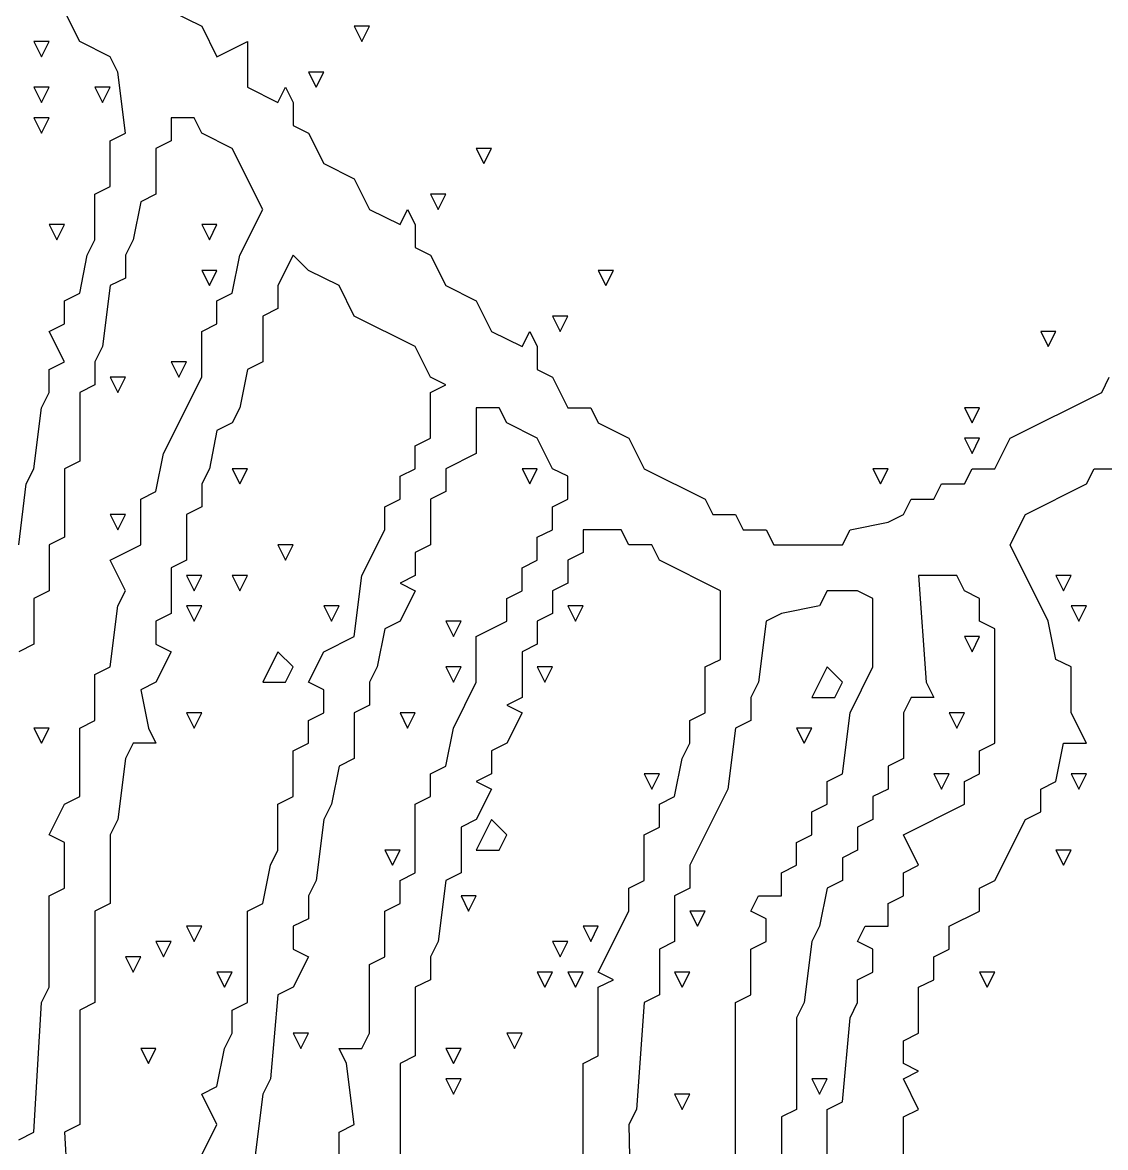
# Model space of a CAD drawing. Extents: x 11 to 152, y 0 to 170.
# Drawn here: x 59.56 to 72.58, y 50.89 to 64.41 of the extents above; entities that cross this region are included whole.
import ezdxf

# ---------------------------------------------------------------- set-up
doc = ezdxf.new("R2010")
doc.units = 0
doc.layers.add('Layer0', color=7, linetype='Continuous')

msp = doc.modelspace()

# ---------------------------------------------------------------- linework, layer by layer
at = {"layer": 'Layer0', "color": 5, "linetype": 'CONTINUOUS'}
for p, q in [((60.24272, 64.18554, 0.1), (60.05933, 64.55232, 0.1)), ((61.34304, 64.55232, 0.1), (61.70982, 64.36893, 0.1)), ((61.70982, 64.36893, 0.1), (61.8932, 64.00216, 0.1)), ((63.54369, 64.36893, 0.1), (63.63538, 64.18554, 0.1)), ((63.72708, 64.36893, 0.1), (63.54369, 64.36893, 0.1)), ((63.63538, 64.18554, 0.1), (63.72708, 64.36893, 0.1)), ((59.69256, 64.18554, 0.1), (59.78425, 64.00216, 0.1)), ((59.87594, 64.18554, 0.1), (59.69256, 64.18554, 0.1)), ((59.78425, 64.00216, 0.1), (59.87594, 64.18554, 0.1)), ((60.60949, 64.00216, 0.1), (60.24272, 64.18554, 0.1)), ((61.8932, 64.00216, 0.1), (62.25998, 64.18554, 0.1)), ((62.25998, 64.18554, 0.1), (62.25998, 63.63538, 0.1)), ((60.70119, 63.81877, 0.1), (60.60949, 64.00216, 0.1)), ((60.79288, 63.08522, 0.1), (60.70119, 63.81877, 0.1)), ((62.99353, 63.81877, 0.1), (63.08522, 63.63538, 0.1)), ((63.17691, 63.81877, 0.1), (62.99353, 63.81877, 0.1)), ((63.08522, 63.63538, 0.1), (63.17691, 63.81877, 0.1)), ((59.69256, 63.63538, 0.1), (59.78425, 63.452, 0.1)), ((59.87594, 63.63538, 0.1), (59.69256, 63.63538, 0.1)), ((59.78425, 63.452, 0.1), (59.87594, 63.63538, 0.1)), ((60.42611, 63.63538, 0.1), (60.5178, 63.452, 0.1)), ((60.60949, 63.63538, 0.1), (60.42611, 63.63538, 0.1)), ((60.5178, 63.452, 0.1), (60.60949, 63.63538, 0.1)), ((62.25998, 63.63538, 0.1), (62.62675, 63.452, 0.1)), ((62.62675, 63.452, 0.1), (62.71845, 63.63538, 0.1)), ((62.71845, 63.63538, 0.1), (62.81014, 63.452, 0.1)), ((62.81014, 63.452, 0.1), (62.81014, 63.17691, 0.1)), ((59.69256, 63.26861, 0.1), (59.78425, 63.08522, 0.1)), ((59.87594, 63.26861, 0.1), (59.69256, 63.26861, 0.1)), ((59.78425, 63.08522, 0.1), (59.87594, 63.26861, 0.1)), ((61.34304, 63.26861, 0.1), (61.34304, 62.99353, 0.1)), ((61.61812, 63.26861, 0.1), (61.34304, 63.26861, 0.1)), ((61.70982, 63.08522, 0.1), (61.61812, 63.26861, 0.1)), ((62.81014, 63.17691, 0.1), (62.99353, 63.08522, 0.1)), ((60.60949, 62.99353, 0.1), (60.79288, 63.08522, 0.1)), ((62.07659, 62.90183, 0.1), (61.70982, 63.08522, 0.1)), ((62.99353, 63.08522, 0.1), (63.17691, 62.71845, 0.1)), ((60.60949, 62.44337, 0.1), (60.60949, 62.99353, 0.1)), ((61.34304, 62.99353, 0.1), (61.15965, 62.90183, 0.1)), ((61.15965, 62.90183, 0.1), (61.15965, 62.35167, 0.1)), ((62.44337, 62.16828, 0.1), (62.07659, 62.90183, 0.1)), ((65.01079, 62.90183, 0.1), (65.10248, 62.71845, 0.1)), ((65.19417, 62.90183, 0.1), (65.01079, 62.90183, 0.1)), ((65.10248, 62.71845, 0.1), (65.19417, 62.90183, 0.1)), ((63.17691, 62.71845, 0.1), (63.54369, 62.53506, 0.1)), ((63.54369, 62.53506, 0.1), (63.72708, 62.16828, 0.1)), ((60.42611, 62.35167, 0.1), (60.60949, 62.44337, 0.1)), ((60.42611, 61.80151, 0.1), (60.42611, 62.35167, 0.1)), ((61.15965, 62.35167, 0.1), (60.97627, 62.25998, 0.1)), ((64.46063, 62.35167, 0.1), (64.55232, 62.16828, 0.1)), ((64.64401, 62.35167, 0.1), (64.46063, 62.35167, 0.1)), ((64.55232, 62.16828, 0.1), (64.64401, 62.35167, 0.1)), ((60.97627, 62.25998, 0.1), (60.88457, 61.80151, 0.1)), ((62.16828, 61.61812, 0.1), (62.44337, 62.16828, 0.1)), ((63.72708, 62.16828, 0.1), (64.09385, 61.9849, 0.1)), ((64.09385, 61.9849, 0.1), (64.18554, 62.16828, 0.1)), ((64.18554, 62.16828, 0.1), (64.27724, 61.9849, 0.1)), ((59.87594, 61.9849, 0.1), (59.96764, 61.80151, 0.1)), ((60.05933, 61.9849, 0.1), (59.87594, 61.9849, 0.1)), ((59.96764, 61.80151, 0.1), (60.05933, 61.9849, 0.1)), ((61.70982, 61.9849, 0.1), (61.80151, 61.80151, 0.1)), ((61.8932, 61.9849, 0.1), (61.70982, 61.9849, 0.1)), ((61.80151, 61.80151, 0.1), (61.8932, 61.9849, 0.1)), ((64.27724, 61.9849, 0.1), (64.27724, 61.70982, 0.1)), ((60.33441, 61.61812, 0.1), (60.42611, 61.80151, 0.1)), ((60.88457, 61.80151, 0.1), (60.79288, 61.61812, 0.1)), ((64.27724, 61.70982, 0.1), (64.46063, 61.61812, 0.1)), ((60.24272, 61.15965, 0.1), (60.33441, 61.61812, 0.1)), ((60.79288, 61.61812, 0.1), (60.79288, 61.34304, 0.1)), ((62.07659, 61.15965, 0.1), (62.16828, 61.61812, 0.1)), ((62.81014, 61.61812, 0.1), (62.62675, 61.25135, 0.1)), ((62.99353, 61.43474, 0.1), (62.81014, 61.61812, 0.1)), ((64.46063, 61.61812, 0.1), (64.64401, 61.25135, 0.1)), ((61.70982, 61.43474, 0.1), (61.80151, 61.25135, 0.1)), ((61.8932, 61.43474, 0.1), (61.70982, 61.43474, 0.1)), ((61.80151, 61.25135, 0.1), (61.8932, 61.43474, 0.1)), ((63.3603, 61.25135, 0.1), (62.99353, 61.43474, 0.1)), ((66.47789, 61.43474, 0.1), (66.56958, 61.25135, 0.1)), ((66.66127, 61.43474, 0.1), (66.47789, 61.43474, 0.1)), ((66.56958, 61.25135, 0.1), (66.66127, 61.43474, 0.1)), ((60.79288, 61.34304, 0.1), (60.60949, 61.25135, 0.1)), ((60.05933, 61.06796, 0.1), (60.24272, 61.15965, 0.1)), ((60.60949, 61.25135, 0.1), (60.5178, 60.5178, 0.1)), ((61.8932, 61.06796, 0.1), (62.07659, 61.15965, 0.1)), ((62.62675, 61.25135, 0.1), (62.62675, 60.97627, 0.1)), ((63.54369, 60.88457, 0.1), (63.3603, 61.25135, 0.1)), ((64.64401, 61.25135, 0.1), (65.01079, 61.06796, 0.1)), ((60.05933, 60.79288, 0.1), (60.05933, 61.06796, 0.1)), ((61.8932, 60.79288, 0.1), (61.8932, 61.06796, 0.1)), ((65.01079, 61.06796, 0.1), (65.19417, 60.70119, 0.1)), ((62.62675, 60.97627, 0.1), (62.44337, 60.88457, 0.1)), ((62.44337, 60.88457, 0.1), (62.44337, 60.33441, 0.1)), ((64.27724, 60.5178, 0.1), (63.54369, 60.88457, 0.1)), ((65.92772, 60.88457, 0.1), (66.01942, 60.70119, 0.1)), ((66.11111, 60.88457, 0.1), (65.92772, 60.88457, 0.1)), ((66.01942, 60.70119, 0.1), (66.11111, 60.88457, 0.1)), ((59.87594, 60.70119, 0.1), (60.05933, 60.79288, 0.1)), ((61.70982, 60.70119, 0.1), (61.8932, 60.79288, 0.1)), ((60.05933, 60.33441, 0.1), (59.87594, 60.70119, 0.1)), ((61.70982, 60.15102, 0.1), (61.70982, 60.70119, 0.1)), ((65.19417, 60.70119, 0.1), (65.56095, 60.5178, 0.1)), ((65.56095, 60.5178, 0.1), (65.65264, 60.70119, 0.1)), ((65.65264, 60.70119, 0.1), (65.74434, 60.5178, 0.1)), ((71.79612, 60.70119, 0.1), (71.88781, 60.5178, 0.1)), ((71.9795, 60.70119, 0.1), (71.79612, 60.70119, 0.1)), ((71.88781, 60.5178, 0.1), (71.9795, 60.70119, 0.1)), ((60.5178, 60.5178, 0.1), (60.42611, 60.33441, 0.1)), ((64.46063, 60.15102, 0.1), (64.27724, 60.5178, 0.1)), ((65.74434, 60.5178, 0.1), (65.74434, 60.24272, 0.1)), ((59.87594, 60.24272, 0.1), (60.05933, 60.33441, 0.1)), ((60.42611, 60.33441, 0.1), (60.42611, 60.05933, 0.1)), ((61.34304, 60.33441, 0.1), (61.43474, 60.15102, 0.1)), ((61.52643, 60.33441, 0.1), (61.34304, 60.33441, 0.1)), ((61.43474, 60.15102, 0.1), (61.52643, 60.33441, 0.1)), ((62.44337, 60.33441, 0.1), (62.25998, 60.24272, 0.1)), ((59.87594, 59.96764, 0.1), (59.87594, 60.24272, 0.1)), ((62.25998, 60.24272, 0.1), (62.16828, 59.78425, 0.1)), ((65.74434, 60.24272, 0.1), (65.92772, 60.15102, 0.1)), ((60.42611, 60.05933, 0.1), (60.24272, 59.96764, 0.1)), ((60.60949, 60.15102, 0.1), (60.70119, 59.96764, 0.1)), ((60.79288, 60.15102, 0.1), (60.60949, 60.15102, 0.1)), ((60.70119, 59.96764, 0.1), (60.79288, 60.15102, 0.1)), ((61.25135, 59.23409, 0.1), (61.70982, 60.15102, 0.1)), ((64.64401, 60.05933, 0.1), (64.46063, 60.15102, 0.1)), ((64.46063, 59.96764, 0.1), (64.64401, 60.05933, 0.1)), ((65.92772, 60.15102, 0.1), (66.11111, 59.78425, 0.1)), ((72.52967, 59.96764, 0.1), (72.62136, 60.15102, 0.1)), ((59.78425, 59.78425, 0.1), (59.87594, 59.96764, 0.1)), ((60.24272, 59.96764, 0.1), (60.24272, 59.14239, 0.1)), ((64.46063, 59.41748, 0.1), (64.46063, 59.96764, 0.1)), ((71.42934, 59.41748, 0.1), (72.52967, 59.96764, 0.1)), ((59.69256, 59.0507, 0.1), (59.78425, 59.78425, 0.1)), ((62.16828, 59.78425, 0.1), (62.07659, 59.60086, 0.1)), ((65.01079, 59.78425, 0.1), (65.01079, 59.23409, 0.1)), ((65.28587, 59.78425, 0.1), (65.01079, 59.78425, 0.1)), ((65.37756, 59.60086, 0.1), (65.28587, 59.78425, 0.1)), ((66.11111, 59.78425, 0.1), (66.38619, 59.78425, 0.1)), ((66.38619, 59.78425, 0.1), (66.47789, 59.60086, 0.1)), ((70.87918, 59.78425, 0.1), (70.97087, 59.60086, 0.1)), ((71.06257, 59.78425, 0.1), (70.87918, 59.78425, 0.1)), ((70.97087, 59.60086, 0.1), (71.06257, 59.78425, 0.1)), ((62.07659, 59.60086, 0.1), (61.8932, 59.50917, 0.1)), ((65.74434, 59.41748, 0.1), (65.37756, 59.60086, 0.1)), ((66.47789, 59.60086, 0.1), (66.84466, 59.41748, 0.1)), ((61.8932, 59.50917, 0.1), (61.80151, 59.0507, 0.1)), ((64.27724, 59.32578, 0.1), (64.46063, 59.41748, 0.1)), ((65.92772, 59.0507, 0.1), (65.74434, 59.41748, 0.1)), ((66.84466, 59.41748, 0.1), (67.02805, 59.0507, 0.1)), ((70.87918, 59.41748, 0.1), (70.97087, 59.23409, 0.1)), ((71.06257, 59.41748, 0.1), (70.87918, 59.41748, 0.1)), ((70.97087, 59.23409, 0.1), (71.06257, 59.41748, 0.1)), ((71.24595, 59.0507, 0.1), (71.42934, 59.41748, 0.1)), ((64.27724, 59.0507, 0.1), (64.27724, 59.32578, 0.1)), ((60.24272, 59.14239, 0.1), (60.05933, 59.0507, 0.1)), ((61.15965, 58.77562, 0.1), (61.25135, 59.23409, 0.1)), ((65.01079, 59.23409, 0.1), (64.64401, 59.0507, 0.1)), ((59.60086, 58.86731, 0.1), (59.69256, 59.0507, 0.1)), ((60.05933, 59.0507, 0.1), (60.05933, 58.22546, 0.1)), ((61.80151, 59.0507, 0.1), (61.70982, 58.86731, 0.1)), ((62.07659, 59.0507, 0.1), (62.16828, 58.86731, 0.1)), ((62.25998, 59.0507, 0.1), (62.07659, 59.0507, 0.1)), ((62.16828, 58.86731, 0.1), (62.25998, 59.0507, 0.1)), ((64.09385, 58.95901, 0.1), (64.27724, 59.0507, 0.1)), ((64.64401, 59.0507, 0.1), (64.64401, 58.77562, 0.1)), ((65.56095, 59.0507, 0.1), (65.65264, 58.86731, 0.1)), ((65.74434, 59.0507, 0.1), (65.56095, 59.0507, 0.1)), ((65.65264, 58.86731, 0.1), (65.74434, 59.0507, 0.1)), ((66.11111, 58.95901, 0.1), (65.92772, 59.0507, 0.1)), ((67.02805, 59.0507, 0.1), (67.7616, 58.68393, 0.1)), ((69.77886, 59.0507, 0.1), (69.87055, 58.86731, 0.1)), ((69.96224, 59.0507, 0.1), (69.77886, 59.0507, 0.1)), ((69.87055, 58.86731, 0.1), (69.96224, 59.0507, 0.1)), ((70.87918, 58.86731, 0.1), (70.97087, 59.0507, 0.1)), ((70.97087, 59.0507, 0.1), (71.24595, 59.0507, 0.1)), ((72.34628, 58.86731, 0.1), (72.43797, 59.0507, 0.1)), ((72.43797, 59.0507, 0.1), (72.71305, 59.0507, 0.1)), ((59.50917, 58.13376, 0.1), (59.60086, 58.86731, 0.1)), ((61.70982, 58.86731, 0.1), (61.70982, 58.59223, 0.1)), ((64.09385, 58.68393, 0.1), (64.09385, 58.95901, 0.1)), ((66.11111, 58.68393, 0.1), (66.11111, 58.95901, 0.1)), ((70.51241, 58.68393, 0.1), (70.6041, 58.86731, 0.1)), ((70.6041, 58.86731, 0.1), (70.87918, 58.86731, 0.1)), ((71.61273, 58.50054, 0.1), (72.34628, 58.86731, 0.1)), ((60.97627, 58.68393, 0.1), (61.15965, 58.77562, 0.1)), ((64.64401, 58.77562, 0.1), (64.46063, 58.68393, 0.1)), ((60.97627, 58.13376, 0.1), (60.97627, 58.68393, 0.1)), ((61.70982, 58.59223, 0.1), (61.52643, 58.50054, 0.1)), ((63.91046, 58.59223, 0.1), (64.09385, 58.68393, 0.1)), ((63.91046, 58.31715, 0.1), (63.91046, 58.59223, 0.1)), ((64.46063, 58.68393, 0.1), (64.46063, 58.13376, 0.1)), ((65.92772, 58.59223, 0.1), (66.11111, 58.68393, 0.1)), ((65.92772, 58.31715, 0.1), (65.92772, 58.59223, 0.1)), ((67.7616, 58.68393, 0.1), (67.85329, 58.50054, 0.1)), ((70.14563, 58.50054, 0.1), (70.23732, 58.68393, 0.1)), ((70.23732, 58.68393, 0.1), (70.51241, 58.68393, 0.1)), ((60.60949, 58.50054, 0.1), (60.70119, 58.31715, 0.1)), ((60.79288, 58.50054, 0.1), (60.60949, 58.50054, 0.1)), ((60.70119, 58.31715, 0.1), (60.79288, 58.50054, 0.1)), ((61.52643, 58.50054, 0.1), (61.52643, 57.95038, 0.1)), ((67.85329, 58.50054, 0.1), (68.12837, 58.50054, 0.1)), ((68.12837, 58.50054, 0.1), (68.22006, 58.31715, 0.1)), ((69.96224, 58.40885, 0.1), (70.14563, 58.50054, 0.1)), ((71.42934, 58.13376, 0.1), (71.61273, 58.50054, 0.1)), ((63.63538, 57.76699, 0.1), (63.91046, 58.31715, 0.1)), ((65.74434, 58.22546, 0.1), (65.92772, 58.31715, 0.1)), ((66.2945, 58.31715, 0.1), (66.2945, 58.04207, 0.1)), ((66.75297, 58.31715, 0.1), (66.2945, 58.31715, 0.1)), ((66.84466, 58.13376, 0.1), (66.75297, 58.31715, 0.1)), ((68.22006, 58.31715, 0.1), (68.49515, 58.31715, 0.1)), ((68.49515, 58.31715, 0.1), (68.58684, 58.13376, 0.1)), ((69.41208, 58.13376, 0.1), (69.50378, 58.31715, 0.1)), ((69.50378, 58.31715, 0.1), (69.96224, 58.40885, 0.1)), ((60.05933, 58.22546, 0.1), (59.87594, 58.13376, 0.1)), ((65.74434, 57.95038, 0.1), (65.74434, 58.22546, 0.1)), ((59.87594, 58.13376, 0.1), (59.87594, 57.5836, 0.1)), ((60.60949, 57.95038, 0.1), (60.97627, 58.13376, 0.1)), ((62.62675, 58.13376, 0.1), (62.71845, 57.95038, 0.1)), ((62.81014, 58.13376, 0.1), (62.62675, 58.13376, 0.1)), ((62.71845, 57.95038, 0.1), (62.81014, 58.13376, 0.1)), ((64.46063, 58.13376, 0.1), (64.27724, 58.04207, 0.1)), ((64.27724, 58.04207, 0.1), (64.27724, 57.76699, 0.1)), ((66.2945, 58.04207, 0.1), (66.11111, 57.95038, 0.1)), ((67.11974, 58.13376, 0.1), (66.84466, 58.13376, 0.1)), ((67.21143, 57.95038, 0.1), (67.11974, 58.13376, 0.1)), ((68.58684, 58.13376, 0.1), (69.41208, 58.13376, 0.1)), ((71.88781, 57.21683, 0.1), (71.42934, 58.13376, 0.1)), ((60.79288, 57.5836, 0.1), (60.60949, 57.95038, 0.1)), ((61.52643, 57.95038, 0.1), (61.34304, 57.85868, 0.1)), ((65.56095, 57.85868, 0.1), (65.74434, 57.95038, 0.1)), ((66.11111, 57.95038, 0.1), (66.11111, 57.6753, 0.1)), ((67.94498, 57.5836, 0.1), (67.21143, 57.95038, 0.1)), ((61.34304, 57.85868, 0.1), (61.34304, 57.30852, 0.1)), ((61.52643, 57.76699, 0.1), (61.61812, 57.5836, 0.1)), ((61.70982, 57.76699, 0.1), (61.52643, 57.76699, 0.1)), ((61.61812, 57.5836, 0.1), (61.70982, 57.76699, 0.1)), ((62.07659, 57.76699, 0.1), (62.16828, 57.5836, 0.1)), ((62.25998, 57.76699, 0.1), (62.07659, 57.76699, 0.1)), ((62.16828, 57.5836, 0.1), (62.25998, 57.76699, 0.1)), ((63.54369, 57.03344, 0.1), (63.63538, 57.76699, 0.1)), ((64.27724, 57.76699, 0.1), (64.09385, 57.6753, 0.1)), ((65.56095, 57.5836, 0.1), (65.56095, 57.85868, 0.1)), ((70.32902, 57.76699, 0.1), (70.42071, 56.48328, 0.1)), ((70.78749, 57.76699, 0.1), (70.32902, 57.76699, 0.1)), ((70.87918, 57.5836, 0.1), (70.78749, 57.76699, 0.1)), ((71.9795, 57.76699, 0.1), (72.0712, 57.5836, 0.1)), ((72.16289, 57.76699, 0.1), (71.9795, 57.76699, 0.1)), ((72.0712, 57.5836, 0.1), (72.16289, 57.76699, 0.1)), ((64.09385, 57.6753, 0.1), (64.27724, 57.5836, 0.1)), ((66.11111, 57.6753, 0.1), (65.92772, 57.5836, 0.1)), ((59.87594, 57.5836, 0.1), (59.69256, 57.49191, 0.1)), ((59.69256, 57.49191, 0.1), (59.69256, 56.94175, 0.1)), ((60.70119, 57.40022, 0.1), (60.79288, 57.5836, 0.1)), ((64.27724, 57.5836, 0.1), (64.09385, 57.21683, 0.1)), ((65.37756, 57.49191, 0.1), (65.56095, 57.5836, 0.1)), ((65.37756, 57.21683, 0.1), (65.37756, 57.49191, 0.1)), ((65.92772, 57.5836, 0.1), (65.92772, 57.30852, 0.1)), ((67.94498, 56.75836, 0.1), (67.94498, 57.5836, 0.1)), ((69.22869, 57.5836, 0.1), (69.137, 57.40022, 0.1)), ((69.59547, 57.5836, 0.1), (69.22869, 57.5836, 0.1)), ((69.77886, 57.49191, 0.1), (69.59547, 57.5836, 0.1)), ((69.77886, 56.66667, 0.1), (69.77886, 57.49191, 0.1)), ((71.06257, 57.49191, 0.1), (70.87918, 57.5836, 0.1)), ((71.06257, 57.21683, 0.1), (71.06257, 57.49191, 0.1)), ((60.60949, 56.66667, 0.1), (60.70119, 57.40022, 0.1)), ((61.52643, 57.40022, 0.1), (61.61812, 57.21683, 0.1)), ((61.70982, 57.40022, 0.1), (61.52643, 57.40022, 0.1)), ((61.61812, 57.21683, 0.1), (61.70982, 57.40022, 0.1)), ((63.17691, 57.40022, 0.1), (63.26861, 57.21683, 0.1)), ((63.3603, 57.40022, 0.1), (63.17691, 57.40022, 0.1)), ((63.26861, 57.21683, 0.1), (63.3603, 57.40022, 0.1)), ((66.11111, 57.40022, 0.1), (66.2028, 57.21683, 0.1)), ((66.2945, 57.40022, 0.1), (66.11111, 57.40022, 0.1)), ((66.2028, 57.21683, 0.1), (66.2945, 57.40022, 0.1)), ((69.137, 57.40022, 0.1), (68.67853, 57.30852, 0.1)), ((72.16289, 57.40022, 0.1), (72.25458, 57.21683, 0.1)), ((72.34628, 57.40022, 0.1), (72.16289, 57.40022, 0.1)), ((72.25458, 57.21683, 0.1), (72.34628, 57.40022, 0.1)), ((61.34304, 57.30852, 0.1), (61.15965, 57.21683, 0.1)), ((61.15965, 57.21683, 0.1), (61.15965, 56.94175, 0.1)), ((64.09385, 57.21683, 0.1), (63.91046, 57.12513, 0.1)), ((64.64401, 57.21683, 0.1), (64.73571, 57.03344, 0.1)), ((64.8274, 57.21683, 0.1), (64.64401, 57.21683, 0.1)), ((64.73571, 57.03344, 0.1), (64.8274, 57.21683, 0.1)), ((65.01079, 57.03344, 0.1), (65.37756, 57.21683, 0.1)), ((65.92772, 57.30852, 0.1), (65.74434, 57.21683, 0.1)), ((65.74434, 57.21683, 0.1), (65.74434, 56.94175, 0.1)), ((68.49515, 57.21683, 0.1), (68.40345, 56.48328, 0.1)), ((68.67853, 57.30852, 0.1), (68.49515, 57.21683, 0.1)), ((71.24595, 57.12513, 0.1), (71.06257, 57.21683, 0.1)), ((71.9795, 56.75836, 0.1), (71.88781, 57.21683, 0.1)), ((63.91046, 57.12513, 0.1), (63.81877, 56.66667, 0.1)), ((71.24595, 55.74973, 0.1), (71.24595, 57.12513, 0.1)), ((59.69256, 56.94175, 0.1), (59.50917, 56.85005, 0.1)), ((61.15965, 56.94175, 0.1), (61.34304, 56.85005, 0.1)), ((63.17691, 56.85005, 0.1), (63.54369, 57.03344, 0.1)), ((65.01079, 56.48328, 0.1), (65.01079, 57.03344, 0.1)), ((65.74434, 56.94175, 0.1), (65.56095, 56.85005, 0.1)), ((70.87918, 57.03344, 0.1), (70.97087, 56.85005, 0.1)), ((71.06257, 57.03344, 0.1), (70.87918, 57.03344, 0.1)), ((70.97087, 56.85005, 0.1), (71.06257, 57.03344, 0.1)), ((61.34304, 56.85005, 0.1), (61.15965, 56.48328, 0.1)), ((62.62675, 56.85005, 0.1), (62.44337, 56.48328, 0.1)), ((62.81014, 56.66667, 0.1), (62.62675, 56.85005, 0.1)), ((62.99353, 56.48328, 0.1), (63.17691, 56.85005, 0.1)), ((65.56095, 56.85005, 0.1), (65.56095, 56.29989, 0.1)), ((67.7616, 56.66667, 0.1), (67.94498, 56.75836, 0.1)), ((72.16289, 56.66667, 0.1), (71.9795, 56.75836, 0.1)), ((60.42611, 56.57497, 0.1), (60.60949, 56.66667, 0.1)), ((60.42611, 56.02481, 0.1), (60.42611, 56.57497, 0.1)), ((62.71845, 56.48328, 0.1), (62.81014, 56.66667, 0.1)), ((63.81877, 56.66667, 0.1), (63.72708, 56.48328, 0.1)), ((64.64401, 56.66667, 0.1), (64.73571, 56.48328, 0.1)), ((64.8274, 56.66667, 0.1), (64.64401, 56.66667, 0.1)), ((64.73571, 56.48328, 0.1), (64.8274, 56.66667, 0.1)), ((65.74434, 56.66667, 0.1), (65.83603, 56.48328, 0.1)), ((65.92772, 56.66667, 0.1), (65.74434, 56.66667, 0.1)), ((65.83603, 56.48328, 0.1), (65.92772, 56.66667, 0.1)), ((67.7616, 56.1165, 0.1), (67.7616, 56.66667, 0.1)), ((69.22869, 56.66667, 0.1), (69.04531, 56.29989, 0.1)), ((69.41208, 56.48328, 0.1), (69.22869, 56.66667, 0.1)), ((69.50378, 56.1165, 0.1), (69.77886, 56.66667, 0.1)), ((72.16289, 56.1165, 0.1), (72.16289, 56.66667, 0.1)), ((61.15965, 56.48328, 0.1), (60.97627, 56.39159, 0.1)), ((62.44337, 56.48328, 0.1), (62.71845, 56.48328, 0.1)), ((63.17691, 56.39159, 0.1), (62.99353, 56.48328, 0.1)), ((63.72708, 56.48328, 0.1), (63.72708, 56.2082, 0.1)), ((64.73571, 55.93312, 0.1), (65.01079, 56.48328, 0.1)), ((68.40345, 56.48328, 0.1), (68.31176, 56.29989, 0.1)), ((69.32039, 56.29989, 0.1), (69.41208, 56.48328, 0.1)), ((70.42071, 56.48328, 0.1), (70.51241, 56.29989, 0.1)), ((60.97627, 56.39159, 0.1), (61.06796, 55.93312, 0.1)), ((63.17691, 56.1165, 0.1), (63.17691, 56.39159, 0.1)), ((65.56095, 56.29989, 0.1), (65.37756, 56.2082, 0.1)), ((68.31176, 56.29989, 0.1), (68.31176, 56.02481, 0.1)), ((69.04531, 56.29989, 0.1), (69.32039, 56.29989, 0.1)), ((70.23732, 56.29989, 0.1), (70.14563, 56.1165, 0.1)), ((70.51241, 56.29989, 0.1), (70.23732, 56.29989, 0.1)), ((63.72708, 56.2082, 0.1), (63.54369, 56.1165, 0.1)), ((65.37756, 56.2082, 0.1), (65.56095, 56.1165, 0.1)), ((60.24272, 55.93312, 0.1), (60.42611, 56.02481, 0.1)), ((61.52643, 56.1165, 0.1), (61.61812, 55.93312, 0.1)), ((61.70982, 56.1165, 0.1), (61.52643, 56.1165, 0.1)), ((61.61812, 55.93312, 0.1), (61.70982, 56.1165, 0.1)), ((62.99353, 56.02481, 0.1), (63.17691, 56.1165, 0.1)), ((62.99353, 55.74973, 0.1), (62.99353, 56.02481, 0.1)), ((63.54369, 56.1165, 0.1), (63.54369, 55.56634, 0.1)), ((64.09385, 56.1165, 0.1), (64.18554, 55.93312, 0.1)), ((64.27724, 56.1165, 0.1), (64.09385, 56.1165, 0.1)), ((64.18554, 55.93312, 0.1), (64.27724, 56.1165, 0.1)), ((65.56095, 56.1165, 0.1), (65.37756, 55.74973, 0.1)), ((67.57821, 56.02481, 0.1), (67.7616, 56.1165, 0.1)), ((67.57821, 55.74973, 0.1), (67.57821, 56.02481, 0.1)), ((68.31176, 56.02481, 0.1), (68.12837, 55.93312, 0.1)), ((69.41208, 55.38296, 0.1), (69.50378, 56.1165, 0.1)), ((70.14563, 56.1165, 0.1), (70.14563, 55.56634, 0.1)), ((70.69579, 56.1165, 0.1), (70.78749, 55.93312, 0.1)), ((70.87918, 56.1165, 0.1), (70.69579, 56.1165, 0.1)), ((70.78749, 55.93312, 0.1), (70.87918, 56.1165, 0.1)), ((72.34628, 55.74973, 0.1), (72.16289, 56.1165, 0.1)), ((59.69256, 55.93312, 0.1), (59.78425, 55.74973, 0.1)), ((59.87594, 55.93312, 0.1), (59.69256, 55.93312, 0.1)), ((59.78425, 55.74973, 0.1), (59.87594, 55.93312, 0.1)), ((60.24272, 55.10787, 0.1), (60.24272, 55.93312, 0.1)), ((61.06796, 55.93312, 0.1), (61.15965, 55.74973, 0.1)), ((64.64401, 55.47465, 0.1), (64.73571, 55.93312, 0.1)), ((68.12837, 55.93312, 0.1), (68.03668, 55.19957, 0.1)), ((68.86192, 55.93312, 0.1), (68.95361, 55.74973, 0.1)), ((69.04531, 55.93312, 0.1), (68.86192, 55.93312, 0.1)), ((68.95361, 55.74973, 0.1), (69.04531, 55.93312, 0.1)), ((60.88457, 55.74973, 0.1), (60.79288, 55.56634, 0.1)), ((61.15965, 55.74973, 0.1), (60.88457, 55.74973, 0.1)), ((62.81014, 55.65804, 0.1), (62.99353, 55.74973, 0.1)), ((65.37756, 55.74973, 0.1), (65.19417, 55.65804, 0.1)), ((67.48652, 55.56634, 0.1), (67.57821, 55.74973, 0.1)), ((71.06257, 55.65804, 0.1), (71.24595, 55.74973, 0.1)), ((71.9795, 55.29126, 0.1), (72.0712, 55.74973, 0.1)), ((72.0712, 55.74973, 0.1), (72.34628, 55.74973, 0.1)), ((62.81014, 55.10787, 0.1), (62.81014, 55.65804, 0.1)), ((65.19417, 55.65804, 0.1), (65.19417, 55.38296, 0.1)), ((71.06257, 55.38296, 0.1), (71.06257, 55.65804, 0.1)), ((60.79288, 55.56634, 0.1), (60.70119, 54.83279, 0.1)), ((63.3603, 55.47465, 0.1), (63.26861, 55.01618, 0.1)), ((63.54369, 55.56634, 0.1), (63.3603, 55.47465, 0.1)), ((64.46063, 55.38296, 0.1), (64.64401, 55.47465, 0.1)), ((67.39482, 55.10787, 0.1), (67.48652, 55.56634, 0.1)), ((70.14563, 55.56634, 0.1), (69.96224, 55.47465, 0.1)), ((69.96224, 55.47465, 0.1), (69.96224, 55.19957, 0.1)), ((64.46063, 55.10787, 0.1), (64.46063, 55.38296, 0.1)), ((65.19417, 55.38296, 0.1), (65.01079, 55.29126, 0.1)), ((67.02805, 55.38296, 0.1), (67.11974, 55.19957, 0.1)), ((67.21143, 55.38296, 0.1), (67.02805, 55.38296, 0.1)), ((67.11974, 55.19957, 0.1), (67.21143, 55.38296, 0.1)), ((69.22869, 55.29126, 0.1), (69.41208, 55.38296, 0.1)), ((70.51241, 55.38296, 0.1), (70.6041, 55.19957, 0.1)), ((70.69579, 55.38296, 0.1), (70.51241, 55.38296, 0.1)), ((70.6041, 55.19957, 0.1), (70.69579, 55.38296, 0.1)), ((70.87918, 55.29126, 0.1), (71.06257, 55.38296, 0.1)), ((72.16289, 55.38296, 0.1), (72.25458, 55.19957, 0.1)), ((72.34628, 55.38296, 0.1), (72.16289, 55.38296, 0.1)), ((72.25458, 55.19957, 0.1), (72.34628, 55.38296, 0.1)), ((65.01079, 55.29126, 0.1), (65.19417, 55.19957, 0.1)), ((65.19417, 55.19957, 0.1), (65.01079, 54.83279, 0.1)), ((68.03668, 55.19957, 0.1), (67.57821, 54.28263, 0.1)), ((69.22869, 55.01618, 0.1), (69.22869, 55.29126, 0.1)), ((69.96224, 55.19957, 0.1), (69.77886, 55.10787, 0.1)), ((70.87918, 55.01618, 0.1), (70.87918, 55.29126, 0.1)), ((71.79612, 55.19957, 0.1), (71.9795, 55.29126, 0.1)), ((71.79612, 54.92449, 0.1), (71.79612, 55.19957, 0.1)), ((60.05933, 55.01618, 0.1), (60.24272, 55.10787, 0.1)), ((62.62675, 55.01618, 0.1), (62.81014, 55.10787, 0.1)), ((64.27724, 55.01618, 0.1), (64.46063, 55.10787, 0.1)), ((67.21143, 55.01618, 0.1), (67.39482, 55.10787, 0.1)), ((69.77886, 55.10787, 0.1), (69.77886, 54.83279, 0.1)), ((59.87594, 54.64941, 0.1), (60.05933, 55.01618, 0.1)), ((62.62675, 54.46602, 0.1), (62.62675, 55.01618, 0.1)), ((63.26861, 55.01618, 0.1), (63.17691, 54.83279, 0.1)), ((64.27724, 54.19094, 0.1), (64.27724, 55.01618, 0.1)), ((67.21143, 54.7411, 0.1), (67.21143, 55.01618, 0.1)), ((69.04531, 54.92449, 0.1), (69.22869, 55.01618, 0.1)), ((69.04531, 54.64941, 0.1), (69.04531, 54.92449, 0.1)), ((70.14563, 54.64941, 0.1), (70.87918, 55.01618, 0.1)), ((71.61273, 54.83279, 0.1), (71.79612, 54.92449, 0.1)), ((60.70119, 54.83279, 0.1), (60.60949, 54.64941, 0.1)), ((63.17691, 54.83279, 0.1), (63.08522, 54.09924, 0.1)), ((65.01079, 54.83279, 0.1), (64.8274, 54.7411, 0.1)), ((65.19417, 54.83279, 0.1), (65.01079, 54.46602, 0.1)), ((65.37756, 54.64941, 0.1), (65.19417, 54.83279, 0.1)), ((69.77886, 54.83279, 0.1), (69.59547, 54.7411, 0.1)), ((71.24595, 54.09924, 0.1), (71.61273, 54.83279, 0.1)), ((60.05933, 54.55771, 0.1), (59.87594, 54.64941, 0.1)), ((60.60949, 54.64941, 0.1), (60.60949, 53.82416, 0.1)), ((64.8274, 54.7411, 0.1), (64.8274, 54.19094, 0.1)), ((65.28587, 54.46602, 0.1), (65.37756, 54.64941, 0.1)), ((67.02805, 54.64941, 0.1), (67.21143, 54.7411, 0.1)), ((67.02805, 54.09924, 0.1), (67.02805, 54.64941, 0.1)), ((68.86192, 54.55771, 0.1), (69.04531, 54.64941, 0.1)), ((69.59547, 54.7411, 0.1), (69.59547, 54.46602, 0.1)), ((70.32902, 54.28263, 0.1), (70.14563, 54.64941, 0.1)), ((60.05933, 54.00755, 0.1), (60.05933, 54.55771, 0.1)), ((68.86192, 54.28263, 0.1), (68.86192, 54.55771, 0.1)), ((62.53506, 54.28263, 0.1), (62.62675, 54.46602, 0.1)), ((63.91046, 54.46602, 0.1), (64.00216, 54.28263, 0.1)), ((64.09385, 54.46602, 0.1), (63.91046, 54.46602, 0.1)), ((64.00216, 54.28263, 0.1), (64.09385, 54.46602, 0.1)), ((65.01079, 54.46602, 0.1), (65.28587, 54.46602, 0.1)), ((69.59547, 54.46602, 0.1), (69.41208, 54.37433, 0.1)), ((69.41208, 54.37433, 0.1), (69.41208, 54.09924, 0.1)), ((71.9795, 54.46602, 0.1), (72.0712, 54.28263, 0.1)), ((72.16289, 54.46602, 0.1), (71.9795, 54.46602, 0.1)), ((72.0712, 54.28263, 0.1), (72.16289, 54.46602, 0.1)), ((62.44337, 53.82416, 0.1), (62.53506, 54.28263, 0.1)), ((67.57821, 54.28263, 0.1), (67.57821, 54.00755, 0.1)), ((68.67853, 54.19094, 0.1), (68.86192, 54.28263, 0.1)), ((70.14563, 54.19094, 0.1), (70.32902, 54.28263, 0.1)), ((64.09385, 54.09924, 0.1), (64.27724, 54.19094, 0.1)), ((64.8274, 54.19094, 0.1), (64.64401, 54.09924, 0.1)), ((68.67853, 53.91586, 0.1), (68.67853, 54.19094, 0.1)), ((70.14563, 53.91586, 0.1), (70.14563, 54.19094, 0.1)), ((59.87594, 53.91586, 0.1), (60.05933, 54.00755, 0.1)), ((63.08522, 54.09924, 0.1), (62.99353, 53.91586, 0.1)), ((64.09385, 53.82416, 0.1), (64.09385, 54.09924, 0.1)), ((64.64401, 54.09924, 0.1), (64.55232, 53.3657, 0.1)), ((66.84466, 54.00755, 0.1), (67.02805, 54.09924, 0.1)), ((66.84466, 53.73247, 0.1), (66.84466, 54.00755, 0.1)), ((67.57821, 54.00755, 0.1), (67.39482, 53.91586, 0.1)), ((69.22869, 54.00755, 0.1), (69.137, 53.54908, 0.1)), ((69.41208, 54.09924, 0.1), (69.22869, 54.00755, 0.1)), ((71.06257, 54.00755, 0.1), (71.24595, 54.09924, 0.1)), ((71.06257, 53.73247, 0.1), (71.06257, 54.00755, 0.1)), ((59.87594, 52.81553, 0.1), (59.87594, 53.91586, 0.1)), ((62.99353, 53.91586, 0.1), (62.99353, 53.64078, 0.1)), ((64.8274, 53.91586, 0.1), (64.91909, 53.73247, 0.1)), ((65.01079, 53.91586, 0.1), (64.8274, 53.91586, 0.1)), ((64.91909, 53.73247, 0.1), (65.01079, 53.91586, 0.1)), ((67.39482, 53.91586, 0.1), (67.39482, 53.3657, 0.1)), ((68.31176, 53.73247, 0.1), (68.40345, 53.91586, 0.1)), ((68.40345, 53.91586, 0.1), (68.67853, 53.91586, 0.1)), ((69.96224, 53.82416, 0.1), (70.14563, 53.91586, 0.1)), ((60.60949, 53.82416, 0.1), (60.42611, 53.73247, 0.1)), ((60.42611, 53.73247, 0.1), (60.42611, 52.63215, 0.1)), ((62.25998, 53.73247, 0.1), (62.44337, 53.82416, 0.1)), ((62.25998, 52.63215, 0.1), (62.25998, 53.73247, 0.1)), ((63.91046, 53.73247, 0.1), (64.09385, 53.82416, 0.1)), ((63.91046, 53.18231, 0.1), (63.91046, 53.73247, 0.1)), ((66.47789, 52.99892, 0.1), (66.84466, 53.73247, 0.1)), ((67.57821, 53.73247, 0.1), (67.6699, 53.54908, 0.1)), ((67.7616, 53.73247, 0.1), (67.57821, 53.73247, 0.1)), ((67.6699, 53.54908, 0.1), (67.7616, 53.73247, 0.1)), ((68.49515, 53.64078, 0.1), (68.31176, 53.73247, 0.1)), ((69.96224, 53.54908, 0.1), (69.96224, 53.82416, 0.1)), ((70.69579, 53.54908, 0.1), (71.06257, 53.73247, 0.1)), ((62.99353, 53.64078, 0.1), (62.81014, 53.54908, 0.1)), ((68.49515, 53.3657, 0.1), (68.49515, 53.64078, 0.1)), ((61.52643, 53.54908, 0.1), (61.61812, 53.3657, 0.1)), ((61.70982, 53.54908, 0.1), (61.52643, 53.54908, 0.1)), ((61.61812, 53.3657, 0.1), (61.70982, 53.54908, 0.1)), ((62.81014, 53.54908, 0.1), (62.81014, 53.274, 0.1)), ((66.2945, 53.54908, 0.1), (66.38619, 53.3657, 0.1)), ((66.47789, 53.54908, 0.1), (66.2945, 53.54908, 0.1)), ((66.38619, 53.3657, 0.1), (66.47789, 53.54908, 0.1)), ((69.137, 53.54908, 0.1), (69.04531, 53.3657, 0.1)), ((69.59547, 53.3657, 0.1), (69.68716, 53.54908, 0.1)), ((69.68716, 53.54908, 0.1), (69.96224, 53.54908, 0.1)), ((70.69579, 53.274, 0.1), (70.69579, 53.54908, 0.1)), ((61.15965, 53.3657, 0.1), (61.25135, 53.18231, 0.1)), ((61.34304, 53.3657, 0.1), (61.15965, 53.3657, 0.1)), ((61.25135, 53.18231, 0.1), (61.34304, 53.3657, 0.1)), ((64.55232, 53.3657, 0.1), (64.46063, 53.18231, 0.1)), ((65.92772, 53.3657, 0.1), (66.01942, 53.18231, 0.1)), ((66.11111, 53.3657, 0.1), (65.92772, 53.3657, 0.1)), ((66.01942, 53.18231, 0.1), (66.11111, 53.3657, 0.1)), ((67.39482, 53.3657, 0.1), (67.21143, 53.274, 0.1)), ((68.31176, 53.274, 0.1), (68.49515, 53.3657, 0.1)), ((69.04531, 53.3657, 0.1), (68.95361, 52.63215, 0.1)), ((69.77886, 53.274, 0.1), (69.59547, 53.3657, 0.1)), ((60.79288, 53.18231, 0.1), (60.88457, 52.99892, 0.1)), ((60.97627, 53.18231, 0.1), (60.79288, 53.18231, 0.1)), ((60.88457, 52.99892, 0.1), (60.97627, 53.18231, 0.1)), ((62.81014, 53.274, 0.1), (62.99353, 53.18231, 0.1)), ((62.99353, 53.18231, 0.1), (62.81014, 52.81553, 0.1)), ((63.72708, 53.09061, 0.1), (63.91046, 53.18231, 0.1)), ((64.46063, 53.18231, 0.1), (64.46063, 52.90723, 0.1)), ((67.21143, 53.274, 0.1), (67.21143, 52.72384, 0.1)), ((68.31176, 52.72384, 0.1), (68.31176, 53.274, 0.1)), ((69.77886, 52.99892, 0.1), (69.77886, 53.274, 0.1)), ((70.51241, 53.18231, 0.1), (70.69579, 53.274, 0.1)), ((70.51241, 52.90723, 0.1), (70.51241, 53.18231, 0.1)), ((63.72708, 52.26537, 0.1), (63.72708, 53.09061, 0.1)), ((61.8932, 52.99892, 0.1), (61.9849, 52.81553, 0.1)), ((62.07659, 52.99892, 0.1), (61.8932, 52.99892, 0.1)), ((61.9849, 52.81553, 0.1), (62.07659, 52.99892, 0.1)), ((64.46063, 52.90723, 0.1), (64.27724, 52.81553, 0.1)), ((65.74434, 52.99892, 0.1), (65.83603, 52.81553, 0.1)), ((65.92772, 52.99892, 0.1), (65.74434, 52.99892, 0.1)), ((65.83603, 52.81553, 0.1), (65.92772, 52.99892, 0.1)), ((66.11111, 52.99892, 0.1), (66.2028, 52.81553, 0.1)), ((66.2945, 52.99892, 0.1), (66.11111, 52.99892, 0.1)), ((66.2028, 52.81553, 0.1), (66.2945, 52.99892, 0.1)), ((66.66127, 52.90723, 0.1), (66.47789, 52.99892, 0.1)), ((66.47789, 52.81553, 0.1), (66.66127, 52.90723, 0.1)), ((67.39482, 52.99892, 0.1), (67.48652, 52.81553, 0.1)), ((67.57821, 52.99892, 0.1), (67.39482, 52.99892, 0.1)), ((67.48652, 52.81553, 0.1), (67.57821, 52.99892, 0.1)), ((69.59547, 52.90723, 0.1), (69.77886, 52.99892, 0.1)), ((69.59547, 52.63215, 0.1), (69.59547, 52.90723, 0.1)), ((70.32902, 52.81553, 0.1), (70.51241, 52.90723, 0.1)), ((71.06257, 52.99892, 0.1), (71.15426, 52.81553, 0.1)), ((71.24595, 52.99892, 0.1), (71.06257, 52.99892, 0.1)), ((71.15426, 52.81553, 0.1), (71.24595, 52.99892, 0.1)), ((59.78425, 52.63215, 0.1), (59.87594, 52.81553, 0.1)), ((62.81014, 52.81553, 0.1), (62.62675, 52.72384, 0.1)), ((64.27724, 52.81553, 0.1), (64.27724, 51.99029, 0.1)), ((66.47789, 51.99029, 0.1), (66.47789, 52.81553, 0.1)), ((70.32902, 52.26537, 0.1), (70.32902, 52.81553, 0.1)), ((59.69256, 51.07335, 0.1), (59.78425, 52.63215, 0.1)), ((60.42611, 52.63215, 0.1), (60.24272, 52.54045, 0.1)), ((62.07659, 52.54045, 0.1), (62.25998, 52.63215, 0.1)), ((62.62675, 52.72384, 0.1), (62.53506, 51.71521, 0.1)), ((67.02805, 52.63215, 0.1), (66.93635, 51.34844, 0.1)), ((67.21143, 52.72384, 0.1), (67.02805, 52.63215, 0.1)), ((68.12837, 52.63215, 0.1), (68.31176, 52.72384, 0.1)), ((68.12837, 50.4315, 0.1), (68.12837, 52.63215, 0.1)), ((68.95361, 52.63215, 0.1), (68.86192, 52.44876, 0.1)), ((69.50378, 52.44876, 0.1), (69.59547, 52.63215, 0.1)), ((60.24272, 52.54045, 0.1), (60.24272, 51.16505, 0.1)), ((62.07659, 52.26537, 0.1), (62.07659, 52.54045, 0.1)), ((68.86192, 52.44876, 0.1), (68.86192, 51.34844, 0.1)), ((69.41208, 51.44013, 0.1), (69.50378, 52.44876, 0.1)), ((61.9849, 52.08198, 0.1), (62.07659, 52.26537, 0.1)), ((62.81014, 52.26537, 0.1), (62.90183, 52.08198, 0.1)), ((62.99353, 52.26537, 0.1), (62.81014, 52.26537, 0.1)), ((62.90183, 52.08198, 0.1), (62.99353, 52.26537, 0.1)), ((63.63538, 52.08198, 0.1), (63.72708, 52.26537, 0.1)), ((65.37756, 52.26537, 0.1), (65.46926, 52.08198, 0.1)), ((65.56095, 52.26537, 0.1), (65.37756, 52.26537, 0.1)), ((65.46926, 52.08198, 0.1), (65.56095, 52.26537, 0.1)), ((70.14563, 52.17368, 0.1), (70.32902, 52.26537, 0.1)), ((60.97627, 52.08198, 0.1), (61.06796, 51.8986, 0.1)), ((61.15965, 52.08198, 0.1), (60.97627, 52.08198, 0.1)), ((61.06796, 51.8986, 0.1), (61.15965, 52.08198, 0.1)), ((61.8932, 51.62352, 0.1), (61.9849, 52.08198, 0.1)), ((63.452, 51.8986, 0.1), (63.3603, 52.08198, 0.1)), ((63.3603, 52.08198, 0.1), (63.63538, 52.08198, 0.1)), ((64.64401, 52.08198, 0.1), (64.73571, 51.8986, 0.1)), ((64.8274, 52.08198, 0.1), (64.64401, 52.08198, 0.1)), ((64.73571, 51.8986, 0.1), (64.8274, 52.08198, 0.1)), ((70.14563, 51.8986, 0.1), (70.14563, 52.17368, 0.1)), ((64.27724, 51.99029, 0.1), (64.09385, 51.8986, 0.1)), ((66.2945, 51.8986, 0.1), (66.47789, 51.99029, 0.1)), ((63.54369, 51.16505, 0.1), (63.452, 51.8986, 0.1)), ((64.09385, 51.8986, 0.1), (64.09385, 50.79827, 0.1)), ((66.2945, 50.52319, 0.1), (66.2945, 51.8986, 0.1)), ((70.32902, 51.8069, 0.1), (70.14563, 51.8986, 0.1)), ((70.14563, 51.71521, 0.1), (70.32902, 51.8069, 0.1)), ((62.53506, 51.71521, 0.1), (62.44337, 51.53182, 0.1)), ((64.64401, 51.71521, 0.1), (64.73571, 51.53182, 0.1)), ((64.8274, 51.71521, 0.1), (64.64401, 51.71521, 0.1)), ((64.73571, 51.53182, 0.1), (64.8274, 51.71521, 0.1)), ((69.04531, 51.71521, 0.1), (69.137, 51.53182, 0.1)), ((69.22869, 51.71521, 0.1), (69.04531, 51.71521, 0.1)), ((69.137, 51.53182, 0.1), (69.22869, 51.71521, 0.1)), ((70.32902, 51.34844, 0.1), (70.14563, 51.71521, 0.1)), ((61.70982, 51.53182, 0.1), (61.8932, 51.62352, 0.1)), ((61.8932, 51.16505, 0.1), (61.70982, 51.53182, 0.1)), ((62.44337, 51.53182, 0.1), (62.35167, 50.79827, 0.1)), ((67.39482, 51.53182, 0.1), (67.48652, 51.34844, 0.1)), ((67.57821, 51.53182, 0.1), (67.39482, 51.53182, 0.1)), ((67.48652, 51.34844, 0.1), (67.57821, 51.53182, 0.1)), ((69.22869, 51.34844, 0.1), (69.41208, 51.44013, 0.1)), ((66.93635, 51.34844, 0.1), (66.84466, 51.16505, 0.1)), ((68.86192, 51.34844, 0.1), (68.67853, 51.25674, 0.1)), ((69.22869, 47.22222, 0.1), (69.22869, 51.34844, 0.1)), ((70.14563, 51.25674, 0.1), (70.32902, 51.34844, 0.1)), ((60.24272, 51.16505, 0.1), (60.05933, 51.07335, 0.1)), ((61.52643, 50.4315, 0.1), (61.8932, 51.16505, 0.1)), ((63.3603, 51.07335, 0.1), (63.54369, 51.16505, 0.1)), ((66.84466, 51.16505, 0.1), (66.93635, 46.58037, 0.1)), ((68.67853, 51.25674, 0.1), (68.67853, 47.68069, 0.1)), ((70.14563, 48.23085, 0.1), (70.14563, 51.25674, 0.1)), ((59.50917, 50.98166, 0.1), (59.69256, 51.07335, 0.1)), ((60.05933, 51.07335, 0.1), (60.15102, 49.51456, 0.1)), ((63.3603, 49.42287, 0.1), (63.3603, 51.07335, 0.1))]:
    msp.add_line(p, q, dxfattribs=at)

doc.saveas('drawing.dxf')
